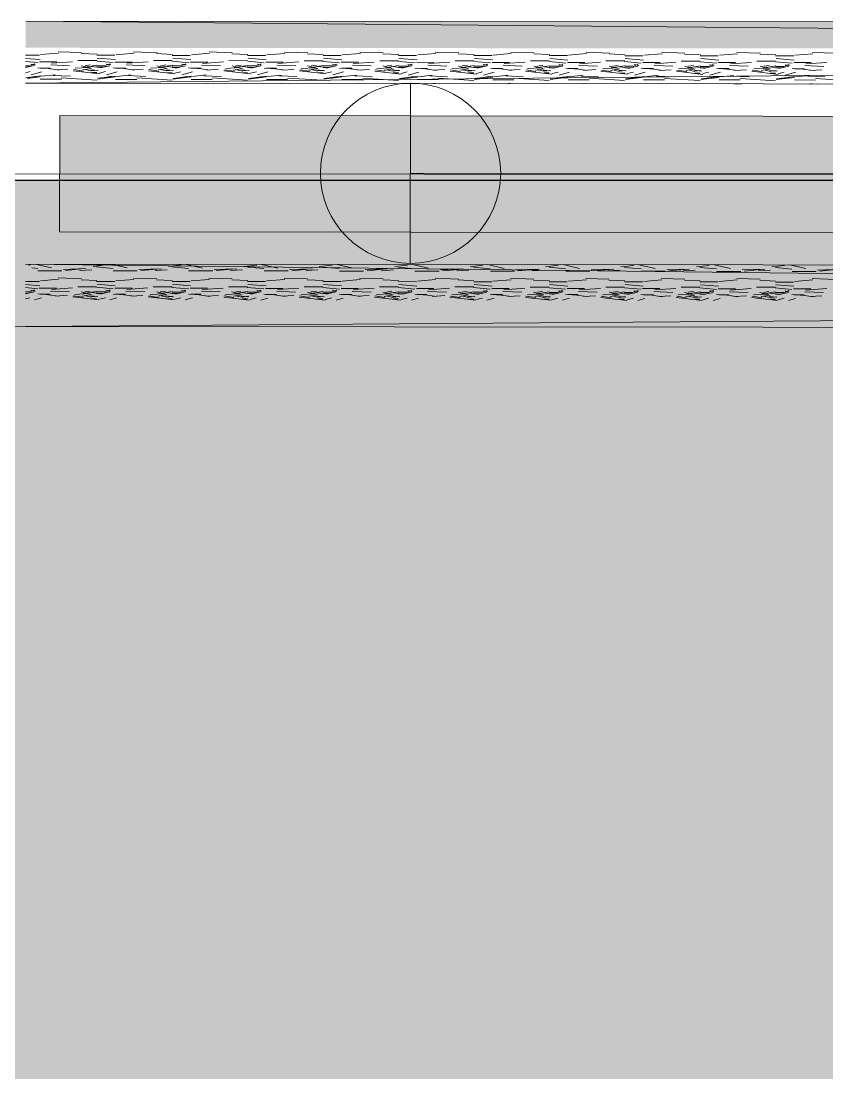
# Model space of a CAD drawing. Header units: inches. Extents: x -957 to 3394, y -3 to 3008.
# Drawn here: x 534.37 to 545.05, y 2172.57 to 2186.51 of the extents above; entities that cross this region are included whole.
import ezdxf

# ---------------------------------------------------------------- set-up
doc = ezdxf.new("R2010")
doc.units = ezdxf.units.IN
doc.header["$MEASUREMENT"] = 0
for name, color, linetype in [('hatches', 7, 'Continuous'), ('PDF_0', 7, 'Continuous'), ('PDF_GROUND', 7, 'Continuous')]:
    doc.layers.add(name, color=color, linetype=linetype)

msp = doc.modelspace()

# ---------------------------------------------------------------- hatches: boundary and pattern name
at = {"layer": 'hatches', "true_color": 0x000000}
h = msp.add_hatch(color=18, dxfattribs=at)
h.dxf.hatch_style = 1
h.paths.add_polyline_path([(423.822, 2184.391), (423.822, 1866.726), (660.591, 1866.726), (660.591, 2184.391)])
h.paths.add_polyline_path([(648.591, 2172.391), (648.591, 1878.726), (435.822, 1878.726), (435.822, 2172.391)], flags=16)
at = {"layer": 'PDF_0', "transparency": 33554559}
for points in [[(578.402, 2186.114), (534.431, 2186.151), (534.432, 2186.485), (534.432, 2186.49), (534.434, 2186.494), (534.438, 2186.498), (534.442, 2186.5), (534.447, 2186.501), (534.64, 2186.5), (534.644, 2186.501), (534.647, 2186.503), (534.649, 2186.505), (578.403, 2186.468)], [(534.428, 2182.477), (534.428, 2182.811), (578.4, 2182.773), (578.399, 2182.419), (534.646, 2182.457), (534.643, 2182.459), (534.64, 2182.461), (534.636, 2182.461), (534.444, 2182.462), (534.439, 2182.462), (534.435, 2182.465), (534.431, 2182.468), (534.429, 2182.472)]]:
    msp.add_hatch(color=256, dxfattribs=at).paths.add_polyline_path(points)

# ---------------------------------------------------------------- linework, layer by layer
at = {"layer": 'PDF_0', "lineweight": 0}
for points in [[(578.402, 2185.642), (534.431, 2185.68), (578.402, 2186.114), (534.432, 2186.505), (578.403, 2186.468)], [(534.863, 2186.098), (535.173, 2186.087)], [(535.862, 2186.097), (536.172, 2186.086)], [(536.861, 2186.096), (537.171, 2186.086)], [(537.86, 2186.095), (538.17, 2186.085)], [(538.859, 2186.094), (539.169, 2186.084)], [(539.858, 2186.093), (540.168, 2186.083)], [(540.857, 2186.092), (541.167, 2186.082)], [(541.856, 2186.092), (542.166, 2186.081)], [(542.855, 2186.091), (543.165, 2186.08)], [(543.854, 2186.09), (544.164, 2186.08)], [(544.853, 2186.089), (545.163, 2186.079)], [(534.431, 2186.053), (534.615, 2186.053)], [(534.431, 2186.011), (534.622, 2185.995)], [(534.594, 2185.955), (534.431, 2185.97)], [(534.615, 2185.963), (534.845, 2185.963)], [(534.63, 2186.06), (534.869, 2186.08)], [(534.775, 2185.946), (535.054, 2185.966)], [(535.125, 2185.982), (535.374, 2185.982)], [(535.167, 2186.075), (535.377, 2186.065)], [(535.593, 2185.954), (535.373, 2185.974)], [(535.374, 2186.052), (535.614, 2186.052)], [(535.381, 2186.015), (535.621, 2185.995)], [(535.614, 2185.962), (535.844, 2185.962)], [(535.629, 2186.059), (535.868, 2186.079)], [(535.774, 2185.945), (536.053, 2185.965)], [(536.124, 2185.981), (536.373, 2185.981)], [(536.166, 2186.074), (536.376, 2186.064)], [(536.592, 2185.953), (536.372, 2185.973)], [(536.373, 2186.051), (536.613, 2186.051)], [(536.38, 2186.014), (536.62, 2185.994)], [(536.613, 2185.961), (536.843, 2185.961)], [(536.628, 2186.058), (536.867, 2186.078)], [(536.773, 2185.944), (537.052, 2185.964)], [(537.123, 2185.981), (537.372, 2185.98)], [(537.165, 2186.073), (537.375, 2186.063)], [(537.591, 2185.952), (537.371, 2185.972)], [(537.372, 2186.05), (537.612, 2186.05)], [(537.379, 2186.013), (537.619, 2185.993)], [(537.612, 2185.96), (537.842, 2185.96)], [(537.627, 2186.058), (537.866, 2186.077)], [(537.772, 2185.944), (538.051, 2185.963)], [(538.122, 2185.98), (538.371, 2185.98)], [(538.164, 2186.072), (538.374, 2186.062)], [(538.59, 2185.951), (538.37, 2185.971)], [(538.371, 2186.049), (538.611, 2186.049)], [(538.378, 2186.012), (538.618, 2185.992)], [(538.611, 2185.959), (538.841, 2185.959)], [(538.626, 2186.057), (538.865, 2186.077)], [(538.771, 2185.943), (539.05, 2185.962)], [(539.121, 2185.979), (539.37, 2185.979)], [(539.163, 2186.072), (539.373, 2186.062)], [(539.589, 2185.951), (539.369, 2185.971)], [(539.37, 2186.049), (539.61, 2186.048)], [(539.377, 2186.011), (539.617, 2185.991)], [(539.61, 2185.959), (539.84, 2185.958)], [(539.625, 2186.056), (539.864, 2186.076)], [(539.77, 2185.942), (540.049, 2185.962)], [(540.119, 2185.978), (540.369, 2185.978)], [(540.162, 2186.071), (540.372, 2186.061)], [(540.588, 2185.95), (540.368, 2185.97)], [(540.369, 2186.048), (540.609, 2186.048)], [(540.376, 2186.01), (540.616, 2185.99)], [(540.609, 2185.958), (540.839, 2185.958)], [(540.624, 2186.055), (540.863, 2186.075)], [(540.769, 2185.941), (541.048, 2185.961)], [(541.118, 2185.977), (541.368, 2185.977)], [(541.161, 2186.07), (541.371, 2186.06)], [(541.587, 2185.949), (541.367, 2185.969)], [(541.368, 2186.047), (541.608, 2186.047)], [(541.375, 2186.01), (541.615, 2185.989)], [(541.608, 2185.957), (541.838, 2185.957)], [(541.623, 2186.054), (541.862, 2186.074)], [(541.768, 2185.94), (542.047, 2185.96)], [(542.117, 2185.976), (542.367, 2185.976)], [(542.16, 2186.069), (542.37, 2186.059)], [(542.586, 2185.948), (542.366, 2185.968)], [(542.367, 2186.046), (542.607, 2186.046)], [(542.374, 2186.009), (542.614, 2185.989)], [(542.607, 2185.956), (542.837, 2185.956)], [(542.622, 2186.053), (542.861, 2186.073)], [(542.767, 2185.939), (543.046, 2185.959)], [(543.116, 2185.975), (543.366, 2185.975)], [(543.159, 2186.068), (543.369, 2186.058)], [(543.585, 2185.947), (543.365, 2185.967)], [(543.366, 2186.045), (543.606, 2186.045)], [(543.373, 2186.008), (543.613, 2185.988)], [(543.606, 2185.955), (543.836, 2185.955)], [(543.621, 2186.053), (543.86, 2186.072)], [(543.766, 2185.938), (544.045, 2185.958)], [(544.115, 2185.975), (544.365, 2185.974)], [(544.158, 2186.067), (544.368, 2186.057)], [(544.584, 2185.946), (544.364, 2185.966)], [(544.365, 2186.044), (544.605, 2186.044)], [(544.372, 2186.007), (544.612, 2185.987)], [(544.605, 2185.954), (544.835, 2185.954)], [(544.619, 2186.052), (544.859, 2186.071)], [(544.765, 2185.938), (545.044, 2185.957)], [(534.549, 2185.915), (534.431, 2185.888)], [(534.431, 2185.913), (534.495, 2185.913)], [(534.431, 2185.893), (534.455, 2185.893)], [(534.491, 2185.836), (534.431, 2185.821)], [(534.5, 2185.935), (534.56, 2185.924)], [(534.554, 2185.94), (534.504, 2185.92)], [(534.504, 2185.794), (534.644, 2185.834)], [(534.593, 2185.886), (534.763, 2185.875)], [(534.625, 2185.883), (534.755, 2185.883)], [(534.735, 2185.876), (534.875, 2185.856)], [(534.764, 2185.924), (535.014, 2185.913)], [(534.83, 2185.858), (534.99, 2185.868)], [(535.06, 2185.847), (535.409, 2185.806)], [(535.066, 2185.862), (535.196, 2185.842)], [(535.086, 2185.88), (535.266, 2185.89)], [(535.169, 2185.914), (535.289, 2185.884)], [(535.186, 2185.858), (535.306, 2185.878)], [(535.196, 2185.89), (535.376, 2185.919)], [(535.215, 2185.865), (535.305, 2185.844)], [(535.218, 2185.914), (535.288, 2185.924)], [(535.293, 2185.86), (535.393, 2185.85)], [(535.3, 2185.905), (535.38, 2185.895)], [(535.304, 2185.822), (535.374, 2185.822)], [(535.305, 2185.846), (535.384, 2185.856)], [(535.374, 2185.912), (535.494, 2185.912)], [(535.374, 2185.892), (535.454, 2185.892)], [(535.49, 2185.835), (535.41, 2185.815)], [(535.548, 2185.914), (535.418, 2185.884)], [(535.499, 2185.934), (535.559, 2185.924)], [(535.553, 2185.939), (535.503, 2185.919)], [(535.503, 2185.794), (535.643, 2185.833)], [(535.592, 2185.885), (535.762, 2185.875)], [(535.624, 2185.882), (535.754, 2185.882)], [(535.734, 2185.875), (535.874, 2185.855)], [(535.763, 2185.923), (536.013, 2185.913)], [(535.829, 2185.857), (535.989, 2185.867)], [(536.059, 2185.846), (536.408, 2185.805)], [(536.065, 2185.862), (536.195, 2185.841)], [(536.085, 2185.879), (536.265, 2185.889)], [(536.168, 2185.913), (536.288, 2185.883)], [(536.185, 2185.857), (536.305, 2185.877)], [(536.195, 2185.889), (536.375, 2185.919)], [(536.214, 2185.864), (536.304, 2185.844)], [(536.217, 2185.914), (536.287, 2185.923)], [(536.292, 2185.859), (536.392, 2185.849)], [(536.299, 2185.904), (536.379, 2185.894)], [(536.303, 2185.821), (536.373, 2185.821)], [(536.304, 2185.845), (536.383, 2185.855)], [(536.373, 2185.911), (536.493, 2185.911)], [(536.373, 2185.891), (536.453, 2185.891)], [(536.489, 2185.834), (536.409, 2185.815)], [(536.547, 2185.913), (536.417, 2185.883)], [(536.498, 2185.933), (536.558, 2185.923)], [(536.552, 2185.938), (536.502, 2185.918)], [(536.502, 2185.793), (536.642, 2185.832)], [(536.591, 2185.884), (536.761, 2185.874)], [(536.623, 2185.881), (536.753, 2185.881)], [(536.733, 2185.875), (536.873, 2185.854)], [(536.762, 2185.922), (537.012, 2185.912)], [(536.828, 2185.856), (536.988, 2185.866)], [(537.058, 2185.845), (537.407, 2185.804)], [(537.064, 2185.861), (537.194, 2185.841)], [(537.084, 2185.878), (537.264, 2185.888)], [(537.167, 2185.912), (537.286, 2185.882)], [(537.184, 2185.856), (537.304, 2185.876)], [(537.194, 2185.888), (537.374, 2185.918)], [(537.213, 2185.863), (537.303, 2185.843)], [(537.216, 2185.913), (537.286, 2185.922)], [(537.291, 2185.858), (537.391, 2185.848)], [(537.298, 2185.903), (537.378, 2185.893)], [(537.302, 2185.821), (537.372, 2185.821)], [(537.303, 2185.845), (537.382, 2185.855)], [(537.372, 2185.911), (537.492, 2185.91)], [(537.372, 2185.891), (537.452, 2185.89)], [(537.488, 2185.834), (537.408, 2185.814)], [(537.546, 2185.912), (537.416, 2185.883)], [(537.497, 2185.932), (537.557, 2185.922)], [(537.551, 2185.937), (537.501, 2185.917)], [(537.501, 2185.792), (537.641, 2185.832)], [(537.59, 2185.883), (537.76, 2185.873)], [(537.622, 2185.88), (537.752, 2185.88)], [(537.732, 2185.874), (537.872, 2185.854)], [(537.761, 2185.921), (538.011, 2185.911)], [(537.827, 2185.855), (537.987, 2185.865)], [(538.057, 2185.844), (538.406, 2185.804)], [(538.063, 2185.86), (538.193, 2185.84)], [(538.083, 2185.878), (538.263, 2185.887)], [(538.166, 2185.911), (538.285, 2185.881)], [(538.183, 2185.855), (538.303, 2185.875)], [(538.193, 2185.887), (538.373, 2185.917)], [(538.212, 2185.862), (538.302, 2185.842)], [(538.215, 2185.912), (538.285, 2185.922)], [(538.29, 2185.858), (538.39, 2185.847)], [(538.297, 2185.902), (538.377, 2185.892)], [(538.301, 2185.844), (538.381, 2185.854)], [(538.301, 2185.82), (538.371, 2185.82)], [(538.371, 2185.91), (538.491, 2185.91)], [(538.371, 2185.89), (538.451, 2185.89)], [(538.487, 2185.833), (538.407, 2185.813)], [(538.545, 2185.912), (538.415, 2185.882)], [(538.496, 2185.931), (538.556, 2185.921)], [(538.55, 2185.936), (538.5, 2185.916)], [(538.5, 2185.791), (538.64, 2185.831)], [(538.589, 2185.882), (538.759, 2185.872)], [(538.621, 2185.879), (538.751, 2185.879)], [(538.731, 2185.873), (538.871, 2185.853)], [(538.76, 2185.92), (539.01, 2185.91)], [(538.826, 2185.855), (538.986, 2185.864)], [(539.056, 2185.843), (539.405, 2185.803)], [(539.062, 2185.859), (539.192, 2185.839)], [(539.082, 2185.877), (539.262, 2185.887)], [(539.165, 2185.91), (539.284, 2185.88)], [(539.182, 2185.854), (539.302, 2185.874)], [(539.192, 2185.886), (539.372, 2185.916)], [(539.211, 2185.861), (539.301, 2185.841)], [(539.214, 2185.911), (539.284, 2185.921)], [(539.289, 2185.857), (539.389, 2185.847)], [(539.296, 2185.901), (539.376, 2185.891)], [(539.3, 2185.843), (539.38, 2185.853)], [(539.3, 2185.819), (539.37, 2185.819)], [(539.37, 2185.909), (539.49, 2185.909)], [(539.37, 2185.889), (539.45, 2185.889)], [(539.486, 2185.832), (539.406, 2185.812)], [(539.544, 2185.911), (539.414, 2185.881)], [(539.495, 2185.93), (539.555, 2185.92)], [(539.549, 2185.935), (539.499, 2185.915)], [(539.499, 2185.79), (539.639, 2185.83)], [(539.588, 2185.881), (539.758, 2185.871)], [(539.62, 2185.879), (539.75, 2185.878)], [(539.73, 2185.872), (539.87, 2185.852)], [(539.759, 2185.919), (540.009, 2185.909)], [(539.825, 2185.854), (539.985, 2185.864)], [(540.055, 2185.842), (540.404, 2185.802)], [(540.061, 2185.858), (540.191, 2185.838)], [(540.081, 2185.876), (540.261, 2185.886)], [(540.164, 2185.909), (540.283, 2185.879)], [(540.181, 2185.854), (540.301, 2185.873)], [(540.191, 2185.885), (540.371, 2185.915)], [(540.21, 2185.86), (540.3, 2185.84)], [(540.213, 2185.91), (540.283, 2185.92)], [(540.288, 2185.856), (540.388, 2185.846)], [(540.295, 2185.9), (540.375, 2185.89)], [(540.299, 2185.842), (540.379, 2185.852)], [(540.299, 2185.818), (540.369, 2185.818)], [(540.369, 2185.908), (540.489, 2185.908)], [(540.369, 2185.888), (540.449, 2185.888)], [(540.485, 2185.831), (540.405, 2185.811)], [(540.543, 2185.91), (540.413, 2185.88)], [(540.494, 2185.929), (540.554, 2185.919)], [(540.548, 2185.934), (540.498, 2185.915)], [(540.498, 2185.789), (540.638, 2185.829)], [(540.587, 2185.88), (540.757, 2185.87)], [(540.619, 2185.878), (540.749, 2185.878)], [(540.729, 2185.871), (540.869, 2185.851)], [(540.758, 2185.919), (541.008, 2185.908)], [(540.824, 2185.853), (540.984, 2185.863)], [(541.053, 2185.841), (541.403, 2185.801)], [(541.06, 2185.857), (541.19, 2185.837)], [(541.08, 2185.875), (541.26, 2185.885)], [(541.163, 2185.908), (541.282, 2185.878)], [(541.18, 2185.853), (541.3, 2185.873)], [(541.19, 2185.884), (541.37, 2185.914)], [(541.209, 2185.86), (541.299, 2185.839)], [(541.212, 2185.909), (541.282, 2185.919)], [(541.287, 2185.855), (541.387, 2185.845)], [(541.294, 2185.9), (541.374, 2185.889)], [(541.298, 2185.841), (541.378, 2185.851)], [(541.298, 2185.817), (541.368, 2185.817)], [(541.368, 2185.907), (541.488, 2185.907)], [(541.368, 2185.887), (541.448, 2185.887)], [(541.484, 2185.83), (541.404, 2185.81)], [(541.542, 2185.909), (541.412, 2185.879)], [(541.493, 2185.929), (541.553, 2185.918)], [(541.547, 2185.934), (541.497, 2185.914)], [(541.497, 2185.788), (541.637, 2185.828)], [(541.586, 2185.88), (541.756, 2185.869)], [(541.618, 2185.877), (541.748, 2185.877)], [(541.728, 2185.87), (541.868, 2185.85)], [(541.757, 2185.918), (542.006, 2185.908)], [(541.823, 2185.852), (541.983, 2185.862)], [(542.052, 2185.841), (542.402, 2185.8)], [(542.059, 2185.856), (542.189, 2185.836)], [(542.079, 2185.874), (542.259, 2185.884)], [(542.162, 2185.908), (542.281, 2185.878)], [(542.179, 2185.852), (542.299, 2185.872)], [(542.189, 2185.884), (542.369, 2185.913)], [(542.208, 2185.859), (542.298, 2185.838)], [(542.211, 2185.908), (542.281, 2185.918)], [(542.286, 2185.854), (542.386, 2185.844)], [(542.293, 2185.899), (542.373, 2185.889)], [(542.297, 2185.84), (542.377, 2185.85)], [(542.297, 2185.816), (542.367, 2185.816)], [(542.367, 2185.906), (542.487, 2185.906)], [(542.367, 2185.886), (542.447, 2185.886)], [(542.483, 2185.829), (542.403, 2185.809)], [(542.541, 2185.908), (542.411, 2185.878)], [(542.492, 2185.928), (542.552, 2185.918)], [(542.546, 2185.933), (542.496, 2185.913)], [(542.496, 2185.788), (542.636, 2185.827)], [(542.585, 2185.879), (542.755, 2185.869)], [(542.617, 2185.876), (542.747, 2185.876)], [(542.727, 2185.87), (542.867, 2185.849)], [(542.756, 2185.917), (543.005, 2185.907)], [(542.822, 2185.851), (542.982, 2185.861)], [(543.051, 2185.84), (543.401, 2185.799)], [(543.058, 2185.856), (543.188, 2185.835)], [(543.078, 2185.873), (543.258, 2185.883)], [(543.161, 2185.907), (543.28, 2185.877)], [(543.178, 2185.851), (543.298, 2185.871)], [(543.188, 2185.883), (543.368, 2185.913)], [(543.207, 2185.858), (543.297, 2185.838)], [(543.21, 2185.908), (543.28, 2185.917)], [(543.285, 2185.853), (543.385, 2185.843)], [(543.292, 2185.898), (543.372, 2185.888)], [(543.296, 2185.839), (543.376, 2185.849)], [(543.296, 2185.816), (543.366, 2185.815)], [(543.366, 2185.905), (543.486, 2185.905)], [(543.366, 2185.885), (543.446, 2185.885)], [(543.482, 2185.828), (543.402, 2185.809)], [(543.54, 2185.907), (543.41, 2185.877)], [(543.491, 2185.927), (543.551, 2185.917)], [(543.545, 2185.932), (543.495, 2185.912)], [(543.495, 2185.787), (543.635, 2185.826)], [(543.584, 2185.878), (543.754, 2185.868)], [(543.616, 2185.875), (543.746, 2185.875)], [(543.726, 2185.869), (543.866, 2185.848)], [(543.755, 2185.916), (544.004, 2185.906)], [(543.821, 2185.85), (543.981, 2185.86)], [(544.05, 2185.839), (544.4, 2185.798)], [(544.057, 2185.855), (544.187, 2185.835)], [(544.077, 2185.872), (544.257, 2185.882)], [(544.16, 2185.906), (544.279, 2185.876)], [(544.177, 2185.85), (544.297, 2185.87)], [(544.187, 2185.882), (544.367, 2185.912)], [(544.206, 2185.857), (544.296, 2185.837)], [(544.209, 2185.907), (544.279, 2185.916)], [(544.284, 2185.852), (544.384, 2185.842)], [(544.291, 2185.897), (544.371, 2185.887)], [(544.295, 2185.839), (544.375, 2185.849)], [(544.295, 2185.815), (544.365, 2185.815)], [(544.365, 2185.905), (544.485, 2185.905)], [(544.365, 2185.885), (544.445, 2185.884)], [(544.481, 2185.828), (544.401, 2185.808)], [(544.539, 2185.906), (544.409, 2185.877)], [(544.49, 2185.926), (544.55, 2185.916)], [(544.544, 2185.931), (544.494, 2185.911)], [(544.494, 2185.786), (544.634, 2185.826)], [(544.583, 2185.877), (544.753, 2185.867)], [(544.615, 2185.874), (544.745, 2185.874)], [(544.725, 2185.868), (544.865, 2185.848)], [(544.754, 2185.915), (545.003, 2185.905)], [(544.82, 2185.849), (544.98, 2185.859)], [(534.433, 2185.754), (534.636, 2185.778)], [(534.452, 2185.746), (534.625, 2185.767)], [(534.46, 2185.754), (534.57, 2185.774)], [(534.625, 2185.733), (534.905, 2185.733)], [(534.643, 2185.773), (534.823, 2185.793)], [(534.796, 2185.783), (535.026, 2185.773)], [(534.818, 2185.679), (534.859, 2185.685)], [(534.827, 2185.683), (534.923, 2185.679)], [(534.904, 2185.753), (535.373, 2185.722)], [(535.384, 2185.736), (535.624, 2185.766)], [(535.386, 2185.747), (535.635, 2185.777)], [(535.459, 2185.753), (535.569, 2185.773)], [(535.624, 2185.732), (535.904, 2185.732)], [(535.642, 2185.772), (535.822, 2185.792)], [(535.795, 2185.782), (536.025, 2185.772)], [(535.817, 2185.678), (535.858, 2185.684)], [(535.826, 2185.682), (535.922, 2185.678)], [(535.903, 2185.752), (536.372, 2185.722)], [(536.383, 2185.736), (536.623, 2185.765)], [(536.385, 2185.746), (536.634, 2185.776)], [(536.458, 2185.753), (536.568, 2185.772)], [(536.623, 2185.731), (536.903, 2185.731)], [(536.641, 2185.771), (536.821, 2185.791)], [(536.794, 2185.781), (537.024, 2185.771)], [(536.816, 2185.678), (536.857, 2185.683)], [(536.825, 2185.681), (536.921, 2185.677)], [(536.902, 2185.751), (537.371, 2185.721)], [(537.382, 2185.735), (537.622, 2185.765)], [(537.384, 2185.746), (537.633, 2185.775)], [(537.457, 2185.752), (537.567, 2185.772)], [(537.622, 2185.73), (537.902, 2185.73)], [(537.64, 2185.77), (537.82, 2185.79)], [(537.793, 2185.78), (538.023, 2185.77)], [(537.815, 2185.677), (537.856, 2185.682)], [(537.824, 2185.681), (537.92, 2185.677)], [(537.901, 2185.75), (538.37, 2185.72)], [(538.381, 2185.734), (538.621, 2185.764)], [(538.383, 2185.745), (538.632, 2185.774)], [(538.456, 2185.751), (538.566, 2185.771)], [(538.621, 2185.73), (538.901, 2185.729)], [(538.639, 2185.769), (538.819, 2185.789)], [(538.792, 2185.779), (539.022, 2185.769)], [(538.814, 2185.676), (538.855, 2185.681)], [(538.823, 2185.68), (538.919, 2185.676)], [(538.9, 2185.749), (539.369, 2185.719)], [(539.38, 2185.733), (539.62, 2185.763)], [(539.382, 2185.744), (539.631, 2185.773)], [(539.455, 2185.75), (539.565, 2185.77)], [(539.526, 2183.294), (539.528, 2185.686)], [(539.62, 2185.729), (539.9, 2185.729)], [(539.638, 2185.768), (539.818, 2185.788)], [(539.791, 2185.779), (540.021, 2185.768)], [(539.813, 2185.675), (539.854, 2185.681)], [(539.822, 2185.679), (539.918, 2185.675)], [(539.899, 2185.748), (540.368, 2185.718)], [(540.379, 2185.732), (540.619, 2185.762)], [(540.381, 2185.743), (540.63, 2185.773)], [(540.454, 2185.749), (540.564, 2185.769)], [(540.619, 2185.728), (540.899, 2185.728)], [(540.637, 2185.768), (540.817, 2185.787)], [(540.79, 2185.778), (541.02, 2185.767)], [(540.812, 2185.674), (540.853, 2185.68)], [(540.821, 2185.678), (540.917, 2185.674)], [(540.897, 2185.748), (541.367, 2185.717)], [(541.378, 2185.731), (541.618, 2185.761)], [(541.38, 2185.742), (541.629, 2185.772)], [(541.453, 2185.748), (541.563, 2185.768)], [(541.618, 2185.727), (541.897, 2185.727)], [(541.636, 2185.767), (541.816, 2185.787)], [(541.789, 2185.777), (542.019, 2185.767)], [(541.811, 2185.673), (541.852, 2185.679)], [(541.82, 2185.677), (541.916, 2185.673)], [(541.896, 2185.747), (542.366, 2185.716)], [(542.377, 2185.73), (542.617, 2185.76)], [(542.379, 2185.741), (542.628, 2185.771)], [(542.452, 2185.747), (542.562, 2185.767)], [(542.617, 2185.726), (542.896, 2185.726)], [(542.635, 2185.766), (542.815, 2185.786)], [(542.788, 2185.776), (543.018, 2185.766)], [(542.81, 2185.672), (542.851, 2185.678)], [(542.819, 2185.676), (542.915, 2185.672)], [(542.895, 2185.746), (543.365, 2185.716)], [(543.376, 2185.73), (543.616, 2185.759)], [(543.378, 2185.74), (543.627, 2185.77)], [(543.451, 2185.747), (543.561, 2185.766)], [(543.616, 2185.725), (543.895, 2185.725)], [(543.634, 2185.765), (543.814, 2185.785)], [(543.787, 2185.775), (544.017, 2185.765)], [(543.809, 2185.672), (543.85, 2185.677)], [(543.818, 2185.675), (543.914, 2185.671)], [(543.894, 2185.745), (544.364, 2185.715)], [(544.375, 2185.729), (544.615, 2185.759)], [(544.377, 2185.74), (544.626, 2185.769)], [(544.45, 2185.746), (544.56, 2185.766)], [(544.615, 2185.725), (544.894, 2185.724)], [(544.633, 2185.764), (544.813, 2185.784)], [(544.786, 2185.774), (545.016, 2185.764)], [(544.808, 2185.671), (544.849, 2185.676)], [(544.817, 2185.675), (544.913, 2185.671)], [(544.893, 2185.744), (545.363, 2185.714)], [(397.222, 2184.599), (661.252, 2184.373)], [(573.744, 2184.448), (539.527, 2184.49)], [(578.4, 2183.245), (534.429, 2183.283), (578.4, 2182.773), (534.428, 2182.457), (578.399, 2182.419)], [(534.468, 2183.272), (534.495, 2183.275)], [(534.515, 2183.235), (534.592, 2183.228)], [(534.56, 2183.283), (534.776, 2183.233)], [(534.593, 2183.196), (534.912, 2183.195)], [(534.931, 2183.215), (535.23, 2183.224)], [(534.959, 2183.2), (535.169, 2183.22)], [(535.147, 2183.2), (535.307, 2183.21)], [(535.324, 2183.254), (535.494, 2183.274)], [(535.371, 2183.247), (535.591, 2183.227)], [(535.559, 2183.282), (535.775, 2183.233)], [(535.592, 2183.195), (535.911, 2183.195)], [(535.93, 2183.214), (536.229, 2183.223)], [(535.958, 2183.199), (536.168, 2183.219)], [(536.146, 2183.2), (536.306, 2183.209)], [(536.323, 2183.253), (536.493, 2183.273)], [(536.37, 2183.246), (536.589, 2183.226)], [(536.558, 2183.281), (536.774, 2183.232)], [(536.591, 2183.194), (536.91, 2183.194)], [(536.929, 2183.213), (537.228, 2183.223)], [(536.957, 2183.198), (537.167, 2183.218)], [(537.145, 2183.199), (537.305, 2183.209)], [(537.322, 2183.252), (537.492, 2183.272)], [(537.369, 2183.245), (537.588, 2183.225)], [(537.557, 2183.28), (537.773, 2183.231)], [(537.59, 2183.193), (537.909, 2183.193)], [(537.928, 2183.212), (538.227, 2183.222)], [(537.956, 2183.197), (538.166, 2183.217)], [(538.144, 2183.198), (538.304, 2183.208)], [(538.321, 2183.252), (538.491, 2183.271)], [(538.368, 2183.244), (538.587, 2183.224)], [(538.556, 2183.279), (538.772, 2183.23)], [(538.589, 2183.192), (538.908, 2183.192)], [(538.927, 2183.211), (539.226, 2183.221)], [(538.955, 2183.196), (539.165, 2183.216)], [(539.143, 2183.197), (539.303, 2183.207)], [(539.32, 2183.251), (539.49, 2183.27)], [(539.367, 2183.243), (539.586, 2183.223)], [(539.555, 2183.278), (539.77, 2183.229)], [(539.588, 2183.191), (539.907, 2183.191)], [(539.926, 2183.21), (540.225, 2183.22)], [(539.954, 2183.195), (540.164, 2183.215)], [(540.142, 2183.196), (540.302, 2183.206)], [(540.319, 2183.25), (540.489, 2183.27)], [(540.366, 2183.242), (540.585, 2183.222)], [(540.554, 2183.277), (540.769, 2183.228)], [(540.587, 2183.191), (540.906, 2183.19)], [(540.925, 2183.209), (541.224, 2183.219)], [(540.953, 2183.195), (541.163, 2183.214)], [(541.141, 2183.195), (541.301, 2183.205)], [(541.318, 2183.249), (541.488, 2183.269)], [(541.365, 2183.242), (541.584, 2183.222)], [(541.553, 2183.277), (541.769, 2183.227)], [(541.586, 2183.19), (541.905, 2183.189)], [(541.924, 2183.209), (542.223, 2183.218)], [(541.952, 2183.194), (542.162, 2183.214)], [(542.14, 2183.194), (542.3, 2183.204)], [(542.317, 2183.248), (542.487, 2183.268)], [(542.364, 2183.241), (542.583, 2183.221)], [(542.552, 2183.276), (542.768, 2183.227)], [(542.585, 2183.189), (542.904, 2183.189)], [(542.923, 2183.208), (543.222, 2183.218)], [(542.951, 2183.193), (543.161, 2183.213)], [(543.139, 2183.194), (543.299, 2183.203)], [(543.316, 2183.247), (543.486, 2183.267)], [(543.363, 2183.24), (543.582, 2183.22)], [(543.551, 2183.275), (543.767, 2183.226)], [(543.584, 2183.188), (543.903, 2183.188)], [(543.922, 2183.207), (544.221, 2183.217)], [(543.95, 2183.192), (544.16, 2183.212)], [(544.138, 2183.193), (544.298, 2183.203)], [(544.315, 2183.246), (544.485, 2183.266)], [(544.362, 2183.239), (544.581, 2183.219)], [(544.55, 2183.274), (544.766, 2183.225)], [(544.583, 2183.187), (544.902, 2183.187)], [(544.921, 2183.206), (545.22, 2183.216)], [(544.949, 2183.191), (545.158, 2183.211)], [(534.429, 2183.056), (534.613, 2183.056)], [(534.627, 2183.063), (534.867, 2183.083)], [(534.861, 2183.101), (535.17, 2183.09)], [(535.165, 2183.078), (535.375, 2183.068)], [(535.372, 2183.055), (535.612, 2183.055)], [(535.626, 2183.062), (535.866, 2183.082)], [(535.86, 2183.1), (536.169, 2183.089)], [(536.164, 2183.077), (536.374, 2183.067)], [(536.371, 2183.054), (536.611, 2183.054)], [(536.625, 2183.062), (536.865, 2183.081)], [(536.859, 2183.099), (537.168, 2183.089)], [(537.163, 2183.076), (537.373, 2183.066)], [(537.37, 2183.053), (537.61, 2183.053)], [(537.624, 2183.061), (537.864, 2183.081)], [(537.858, 2183.098), (538.167, 2183.088)], [(538.162, 2183.075), (538.372, 2183.065)], [(538.369, 2183.053), (538.609, 2183.052)], [(538.623, 2183.06), (538.863, 2183.08)], [(538.856, 2183.097), (539.166, 2183.087)], [(539.161, 2183.075), (539.371, 2183.065)], [(539.368, 2183.052), (539.608, 2183.051)], [(539.622, 2183.059), (539.862, 2183.079)], [(539.855, 2183.096), (540.165, 2183.086)], [(540.16, 2183.074), (540.37, 2183.064)], [(540.367, 2183.051), (540.607, 2183.051)], [(540.621, 2183.058), (540.861, 2183.078)], [(540.854, 2183.096), (541.164, 2183.085)], [(541.159, 2183.073), (541.369, 2183.063)], [(541.366, 2183.05), (541.606, 2183.05)], [(541.62, 2183.057), (541.86, 2183.077)], [(541.853, 2183.095), (542.163, 2183.084)], [(542.158, 2183.072), (542.368, 2183.062)], [(542.365, 2183.049), (542.605, 2183.049)], [(542.619, 2183.056), (542.859, 2183.076)], [(542.852, 2183.094), (543.162, 2183.083)], [(543.157, 2183.071), (543.367, 2183.061)], [(543.364, 2183.048), (543.604, 2183.048)], [(543.618, 2183.056), (543.858, 2183.075)], [(543.851, 2183.093), (544.161, 2183.083)], [(544.156, 2183.07), (544.366, 2183.06)], [(544.363, 2183.047), (544.602, 2183.047)], [(544.617, 2183.055), (544.857, 2183.075)], [(544.85, 2183.092), (545.16, 2183.082)], [(534.546, 2182.918), (534.428, 2182.891)], [(534.428, 2182.916), (534.493, 2182.916)], [(534.428, 2182.896), (534.453, 2182.896)], [(534.429, 2183.014), (534.619, 2182.998)], [(534.591, 2182.958), (534.429, 2182.973)], [(534.497, 2182.938), (534.557, 2182.927)], [(534.552, 2182.943), (534.502, 2182.923)], [(534.591, 2182.889), (534.76, 2182.878)], [(534.612, 2182.966), (534.842, 2182.966)], [(534.622, 2182.886), (534.752, 2182.886)], [(534.761, 2182.927), (535.011, 2182.917)], [(534.772, 2182.949), (535.052, 2182.969)], [(535.083, 2182.883), (535.263, 2182.893)], [(535.122, 2182.985), (535.372, 2182.985)], [(535.166, 2182.917), (535.286, 2182.887)], [(535.193, 2182.893), (535.373, 2182.923)], [(535.216, 2182.917), (535.286, 2182.927)], [(535.298, 2182.908), (535.378, 2182.898)], [(535.59, 2182.957), (535.37, 2182.977)], [(535.372, 2182.915), (535.492, 2182.915)], [(535.372, 2182.895), (535.452, 2182.895)], [(535.378, 2183.018), (535.618, 2182.998)], [(535.545, 2182.917), (535.416, 2182.887)], [(535.496, 2182.937), (535.556, 2182.927)], [(535.551, 2182.942), (535.501, 2182.922)], [(535.59, 2182.888), (535.759, 2182.878)], [(535.611, 2182.965), (535.841, 2182.965)], [(535.621, 2182.885), (535.751, 2182.885)], [(535.76, 2182.926), (536.01, 2182.916)], [(535.771, 2182.948), (536.051, 2182.968)], [(536.082, 2182.882), (536.262, 2182.892)], [(536.121, 2182.984), (536.371, 2182.984)], [(536.165, 2182.916), (536.285, 2182.886)], [(536.192, 2182.892), (536.372, 2182.922)], [(536.215, 2182.917), (536.285, 2182.926)], [(536.297, 2182.907), (536.377, 2182.897)], [(536.589, 2182.956), (536.369, 2182.976)], [(536.371, 2182.914), (536.491, 2182.914)], [(536.371, 2182.894), (536.451, 2182.894)], [(536.377, 2183.017), (536.617, 2182.997)], [(536.544, 2182.916), (536.415, 2182.887)], [(536.495, 2182.936), (536.555, 2182.926)], [(536.55, 2182.941), (536.5, 2182.921)], [(536.588, 2182.887), (536.758, 2182.877)], [(536.61, 2182.964), (536.84, 2182.964)], [(536.62, 2182.884), (536.75, 2182.884)], [(536.759, 2182.925), (537.009, 2182.915)], [(536.77, 2182.947), (537.05, 2182.967)], [(537.081, 2182.881), (537.261, 2182.891)], [(537.12, 2182.984), (537.37, 2182.983)], [(537.164, 2182.915), (537.284, 2182.885)], [(537.191, 2182.891), (537.371, 2182.921)], [(537.214, 2182.916), (537.284, 2182.925)], [(537.296, 2182.906), (537.375, 2182.896)], [(537.588, 2182.955), (537.368, 2182.975)], [(537.37, 2182.914), (537.49, 2182.914)], [(537.37, 2182.894), (537.45, 2182.893)], [(537.376, 2183.016), (537.616, 2182.996)], [(537.543, 2182.915), (537.414, 2182.886)], [(537.494, 2182.935), (537.554, 2182.925)], [(537.549, 2182.94), (537.499, 2182.92)], [(537.587, 2182.886), (537.757, 2182.876)], [(537.609, 2182.963), (537.839, 2182.963)], [(537.619, 2182.883), (537.749, 2182.883)], [(537.758, 2182.924), (538.008, 2182.914)], [(537.769, 2182.947), (538.049, 2182.966)], [(538.08, 2182.881), (538.26, 2182.891)], [(538.119, 2182.983), (538.369, 2182.983)], [(538.163, 2182.914), (538.283, 2182.884)], [(538.19, 2182.89), (538.37, 2182.92)], [(538.213, 2182.915), (538.283, 2182.925)], [(538.295, 2182.905), (538.374, 2182.895)], [(538.587, 2182.954), (538.367, 2182.974)], [(538.369, 2182.913), (538.489, 2182.913)], [(538.369, 2182.893), (538.449, 2182.893)], [(538.375, 2183.015), (538.615, 2182.995)], [(538.542, 2182.915), (538.413, 2182.885)], [(538.493, 2182.934), (538.553, 2182.924)], [(538.548, 2182.939), (538.498, 2182.919)], [(538.586, 2182.885), (538.756, 2182.875)], [(538.609, 2182.962), (538.838, 2182.962)], [(538.618, 2182.882), (538.748, 2182.882)], [(538.757, 2182.923), (539.007, 2182.913)], [(538.768, 2182.946), (539.048, 2182.965)], [(539.079, 2182.88), (539.259, 2182.89)], [(539.118, 2182.982), (539.368, 2182.982)], [(539.162, 2182.913), (539.282, 2182.883)], [(539.189, 2182.889), (539.369, 2182.919)], [(539.212, 2182.914), (539.282, 2182.924)], [(539.294, 2182.904), (539.373, 2182.894)], [(539.586, 2182.954), (539.366, 2182.974)], [(539.368, 2182.912), (539.488, 2182.912)], [(539.368, 2182.892), (539.448, 2182.892)], [(539.374, 2183.014), (539.614, 2182.994)], [(539.541, 2182.914), (539.412, 2182.884)], [(539.492, 2182.933), (539.552, 2182.923)], [(539.547, 2182.938), (539.497, 2182.918)], [(539.585, 2182.884), (539.755, 2182.874)], [(539.608, 2182.962), (539.837, 2182.961)], [(539.756, 2182.923), (540.006, 2182.912)], [(539.767, 2182.945), (540.047, 2182.965)], [(540.078, 2182.879), (540.258, 2182.889)], [(540.117, 2182.981), (540.367, 2182.981)], [(540.161, 2182.912), (540.281, 2182.882)], [(540.188, 2182.888), (540.368, 2182.918)], [(540.211, 2182.913), (540.281, 2182.923)], [(540.293, 2182.903), (540.372, 2182.893)], [(540.585, 2182.953), (540.365, 2182.973)], [(540.367, 2182.911), (540.487, 2182.911)], [(540.367, 2182.891), (540.447, 2182.891)], [(540.373, 2183.013), (540.613, 2182.993)], [(540.541, 2182.913), (540.411, 2182.883)], [(540.491, 2182.932), (540.551, 2182.922)], [(540.546, 2182.938), (540.496, 2182.918)], [(540.584, 2182.883), (540.754, 2182.873)], [(540.607, 2182.961), (540.836, 2182.961)], [(540.755, 2182.922), (541.005, 2182.911)], [(540.766, 2182.944), (541.046, 2182.964)], [(541.077, 2182.878), (541.257, 2182.888)], [(541.116, 2182.98), (541.366, 2182.98)], [(541.16, 2182.911), (541.28, 2182.881)], [(541.187, 2182.887), (541.367, 2182.917)], [(541.21, 2182.912), (541.279, 2182.922)], [(541.291, 2182.903), (541.371, 2182.892)], [(541.584, 2182.952), (541.364, 2182.972)], [(541.366, 2182.91), (541.486, 2182.91)], [(541.366, 2182.89), (541.445, 2182.89)], [(541.372, 2183.013), (541.612, 2182.992)], [(541.539, 2182.912), (541.41, 2182.882)], [(541.49, 2182.932), (541.55, 2182.921)], [(541.544, 2182.937), (541.495, 2182.917)], [(541.583, 2182.883), (541.753, 2182.872)], [(541.606, 2182.96), (541.835, 2182.96)], [(541.754, 2182.921), (542.004, 2182.911)], [(541.765, 2182.943), (542.045, 2182.963)], [(542.076, 2182.877), (542.256, 2182.887)], [(542.115, 2182.979), (542.365, 2182.979)], [(542.159, 2182.911), (542.279, 2182.881)], [(542.186, 2182.887), (542.366, 2182.917)], [(542.209, 2182.911), (542.278, 2182.921)], [(542.29, 2182.902), (542.37, 2182.892)], [(542.583, 2182.951), (542.363, 2182.971)], [(542.365, 2182.909), (542.485, 2182.909)], [(542.365, 2182.889), (542.444, 2182.889)], [(542.371, 2183.012), (542.611, 2182.992)], [(542.538, 2182.911), (542.408, 2182.881)], [(542.489, 2182.931), (542.549, 2182.921)], [(542.543, 2182.936), (542.494, 2182.916)], [(542.582, 2182.882), (542.752, 2182.872)], [(542.604, 2182.959), (542.834, 2182.959)], [(542.753, 2182.92), (543.003, 2182.91)], [(542.764, 2182.942), (543.044, 2182.962)], [(543.075, 2182.876), (543.255, 2182.886)], [(543.114, 2182.978), (543.364, 2182.978)], [(543.158, 2182.91), (543.278, 2182.88)], [(543.185, 2182.886), (543.365, 2182.916)], [(543.208, 2182.911), (543.277, 2182.92)], [(543.289, 2182.901), (543.369, 2182.891)], [(543.582, 2182.95), (543.362, 2182.97)], [(543.364, 2182.908), (543.484, 2182.908)], [(543.364, 2182.888), (543.443, 2182.888)], [(543.37, 2183.011), (543.61, 2182.991)], [(543.537, 2182.91), (543.407, 2182.881)], [(543.488, 2182.93), (543.548, 2182.92)], [(543.542, 2182.935), (543.493, 2182.915)], [(543.603, 2182.958), (543.833, 2182.958)], [(543.752, 2182.919), (544.002, 2182.909)], [(543.763, 2182.941), (544.043, 2182.961)], [(544.074, 2182.875), (544.254, 2182.885)], [(544.113, 2182.978), (544.363, 2182.977)], [(544.157, 2182.909), (544.277, 2182.879)], [(544.184, 2182.885), (544.364, 2182.915)], [(544.207, 2182.91), (544.276, 2182.92)], [(544.288, 2182.9), (544.368, 2182.89)], [(544.581, 2182.949), (544.361, 2182.969)], [(544.363, 2182.908), (544.483, 2182.908)], [(544.363, 2182.888), (544.442, 2182.887)], [(544.369, 2183.01), (544.609, 2182.99)], [(544.536, 2182.909), (544.406, 2182.88)], [(544.487, 2182.929), (544.547, 2182.919)], [(544.542, 2182.934), (544.492, 2182.914)], [(544.602, 2182.957), (544.832, 2182.957)], [(544.751, 2182.918), (545.001, 2182.908)], [(544.762, 2182.941), (545.042, 2182.96)], [(534.489, 2182.839), (534.428, 2182.824)], [(534.548, 2182.811), (534.642, 2182.837)], [(534.733, 2182.879), (534.873, 2182.859)], [(534.827, 2182.861), (534.987, 2182.871)], [(535.057, 2182.849), (535.4, 2182.81)], [(535.063, 2182.865), (535.193, 2182.845)], [(535.183, 2182.861), (535.303, 2182.881)], [(535.212, 2182.868), (535.302, 2182.848)], [(535.29, 2182.863), (535.39, 2182.853)], [(535.302, 2182.849), (535.382, 2182.859)], [(535.302, 2182.825), (535.372, 2182.825)], [(535.488, 2182.838), (535.408, 2182.818)], [(535.547, 2182.81), (535.641, 2182.836)], [(535.732, 2182.879), (535.872, 2182.858)], [(535.826, 2182.86), (535.986, 2182.87)], [(536.056, 2182.849), (536.399, 2182.809)], [(536.062, 2182.865), (536.192, 2182.844)], [(536.182, 2182.86), (536.302, 2182.88)], [(536.211, 2182.867), (536.301, 2182.847)], [(536.289, 2182.862), (536.389, 2182.852)], [(536.301, 2182.848), (536.381, 2182.858)], [(536.301, 2182.825), (536.371, 2182.824)], [(536.487, 2182.837), (536.407, 2182.818)], [(536.546, 2182.809), (536.64, 2182.836)], [(536.731, 2182.878), (536.871, 2182.857)], [(536.825, 2182.859), (536.985, 2182.869)], [(537.055, 2182.848), (537.398, 2182.808)], [(537.061, 2182.864), (537.191, 2182.844)], [(537.181, 2182.859), (537.301, 2182.879)], [(537.21, 2182.866), (537.3, 2182.846)], [(537.288, 2182.861), (537.388, 2182.851)], [(537.3, 2182.848), (537.38, 2182.858)], [(537.3, 2182.824), (537.37, 2182.824)], [(537.486, 2182.837), (537.406, 2182.817)], [(537.545, 2182.808), (537.639, 2182.835)], [(537.73, 2182.877), (537.87, 2182.857)], [(537.824, 2182.859), (537.984, 2182.868)], [(538.054, 2182.847), (538.397, 2182.807)], [(538.06, 2182.863), (538.19, 2182.843)], [(538.18, 2182.858), (538.3, 2182.878)], [(538.209, 2182.865), (538.299, 2182.845)], [(538.287, 2182.861), (538.387, 2182.85)], [(538.299, 2182.847), (538.379, 2182.857)], [(538.299, 2182.823), (538.369, 2182.823)], [(538.485, 2182.836), (538.405, 2182.816)], [(538.544, 2182.807), (538.638, 2182.834)], [(538.729, 2182.876), (538.869, 2182.856)], [(538.823, 2182.858), (538.983, 2182.868)], [(539.053, 2182.846), (539.396, 2182.806)], [(539.059, 2182.862), (539.189, 2182.842)], [(539.179, 2182.857), (539.299, 2182.877)], [(539.208, 2182.864), (539.298, 2182.844)], [(539.286, 2182.86), (539.386, 2182.85)], [(539.298, 2182.846), (539.378, 2182.856)], [(539.298, 2182.822), (539.368, 2182.822)], [(539.484, 2182.835), (539.404, 2182.815)], [(539.543, 2182.806), (539.637, 2182.833)], [(539.617, 2182.882), (539.747, 2182.882)], [(539.728, 2182.875), (539.868, 2182.855)], [(539.822, 2182.857), (539.982, 2182.867)], [(540.052, 2182.845), (540.395, 2182.806)], [(540.058, 2182.861), (540.188, 2182.841)], [(540.178, 2182.857), (540.298, 2182.877)], [(540.207, 2182.863), (540.297, 2182.843)], [(540.285, 2182.859), (540.385, 2182.849)], [(540.297, 2182.845), (540.377, 2182.855)], [(540.297, 2182.821), (540.367, 2182.821)], [(540.483, 2182.834), (540.403, 2182.814)], [(540.542, 2182.805), (540.636, 2182.832)], [(540.616, 2182.881), (540.746, 2182.881)], [(540.727, 2182.874), (540.867, 2182.854)], [(540.821, 2182.856), (540.981, 2182.866)], [(541.051, 2182.844), (541.394, 2182.805)], [(541.057, 2182.86), (541.187, 2182.84)], [(541.177, 2182.856), (541.297, 2182.876)], [(541.206, 2182.863), (541.296, 2182.842)], [(541.284, 2182.858), (541.384, 2182.848)], [(541.296, 2182.844), (541.376, 2182.854)], [(541.296, 2182.82), (541.366, 2182.82)], [(541.482, 2182.833), (541.402, 2182.813)], [(541.541, 2182.805), (541.635, 2182.831)], [(541.615, 2182.88), (541.745, 2182.88)], [(541.726, 2182.873), (541.866, 2182.853)], [(541.82, 2182.855), (541.98, 2182.865)], [(542.05, 2182.843), (542.393, 2182.804)], [(542.056, 2182.859), (542.186, 2182.839)], [(542.176, 2182.855), (542.296, 2182.875)], [(542.205, 2182.862), (542.295, 2182.842)], [(542.283, 2182.857), (542.383, 2182.847)], [(542.295, 2182.843), (542.375, 2182.853)], [(542.295, 2182.819), (542.365, 2182.819)], [(542.481, 2182.832), (542.401, 2182.812)], [(542.54, 2182.804), (542.634, 2182.83)], [(542.614, 2182.879), (542.744, 2182.879)], [(542.725, 2182.873), (542.864, 2182.852)], [(542.819, 2182.854), (542.979, 2182.864)], [(543.049, 2182.843), (543.392, 2182.803)], [(543.055, 2182.859), (543.185, 2182.838)], [(543.175, 2182.854), (543.295, 2182.874)], [(543.204, 2182.861), (543.294, 2182.841)], [(543.282, 2182.856), (543.382, 2182.846)], [(543.294, 2182.843), (543.374, 2182.852)], [(543.294, 2182.819), (543.364, 2182.818)], [(543.48, 2182.831), (543.4, 2182.812)], [(543.539, 2182.803), (543.632, 2182.83)], [(543.581, 2182.881), (543.751, 2182.871)], [(543.613, 2182.878), (543.743, 2182.878)], [(543.724, 2182.872), (543.863, 2182.851)], [(543.818, 2182.853), (543.978, 2182.863)], [(544.048, 2182.842), (544.391, 2182.802)], [(544.054, 2182.858), (544.184, 2182.838)], [(544.174, 2182.853), (544.294, 2182.873)], [(544.203, 2182.86), (544.293, 2182.84)], [(544.281, 2182.855), (544.381, 2182.845)], [(544.293, 2182.842), (544.373, 2182.852)], [(544.293, 2182.818), (544.363, 2182.818)], [(544.479, 2182.831), (544.399, 2182.811)], [(544.538, 2182.802), (544.631, 2182.829)], [(544.58, 2182.88), (544.75, 2182.87)], [(544.612, 2182.877), (544.742, 2182.877)], [(544.723, 2182.871), (544.862, 2182.851)], [(544.817, 2182.853), (544.977, 2182.862)], [(536.543, 2182.455), (463.159, 2182.54)]]:
    msp.add_lwpolyline(points, dxfattribs=at)
msp.add_lwpolyline([(576.792, 2183.674), (576.793, 2185.216), (534.883, 2185.252), (534.881, 2183.71)], close=True, dxfattribs=at)
msp.add_circle((539.53, 2184.488), 1.194, dxfattribs=at)
at = {"layer": 'PDF_0', "lineweight": 0, "transparency": 33554559}
msp.add_solid([(576.793, 2185.216), (534.883, 2185.252), (576.792, 2183.674), (534.881, 2183.71)], dxfattribs=at)
at = {"layer": 'PDF_GROUND', "color": 18, "true_color": 0x000000}
msp.add_lwpolyline([(660.591, 2184.391), (423.822, 2184.391), (423.822, 1866.726), (660.591, 1866.726)], close=True, dxfattribs=at)

doc.saveas('drawing.dxf')
